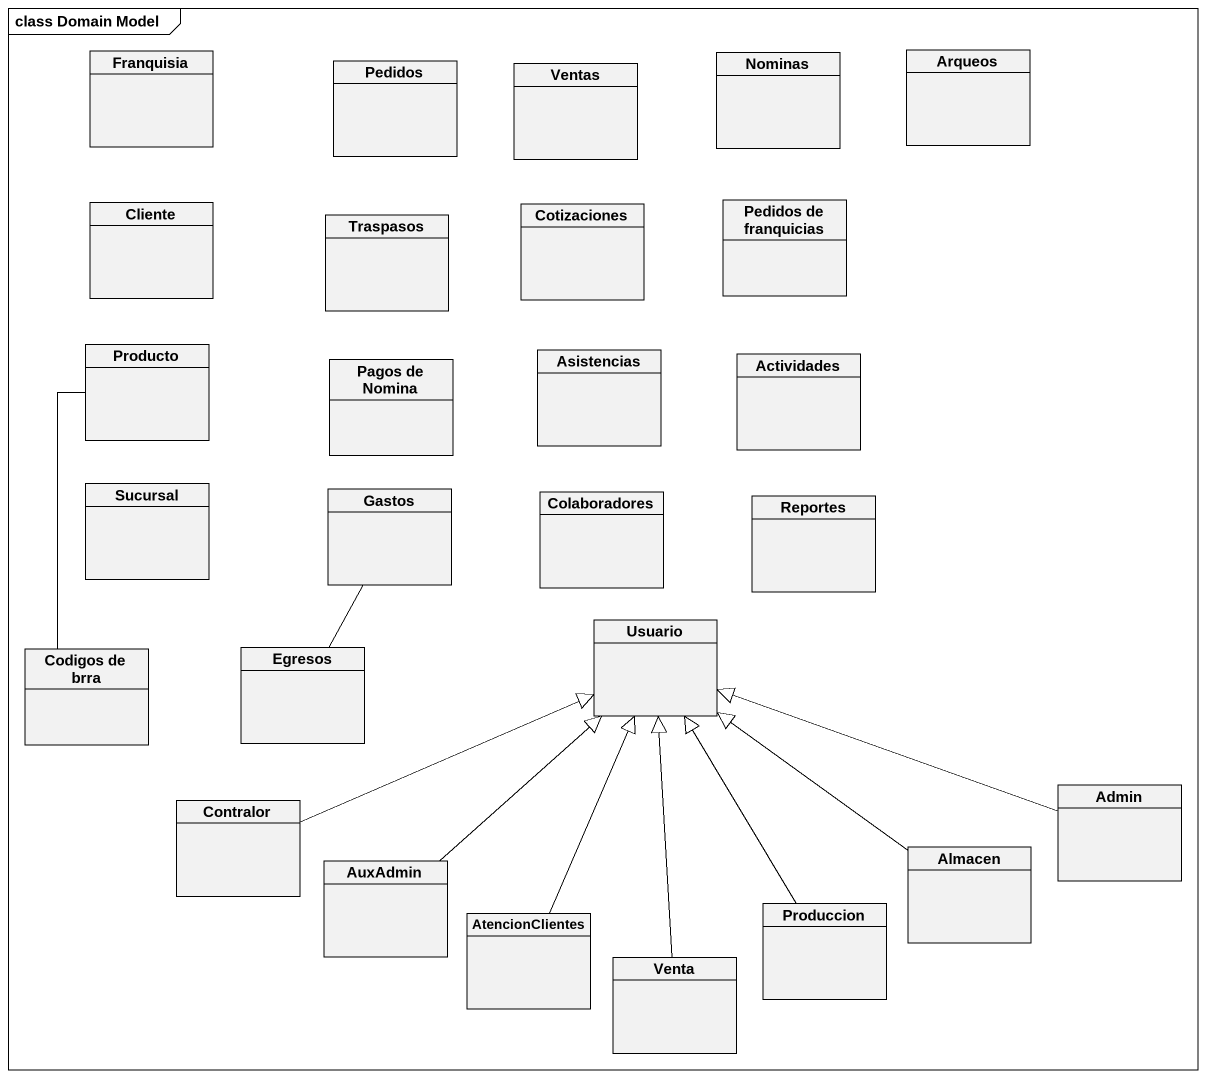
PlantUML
@startuml
mainframe class Domain Model
hide circle
hide empty members
class Franquisia
class Pedidos
class Ventas
class Nominas
class Arqueos
class Cliente
class Traspasos
class Cotizaciones
class "Pedidos de franquicias" as Pedidos_de_franquicias
class Producto
class "Pagos de Nomina" as Pagos_de_Nomina
class Asistencias
class Actividades
class Sucursal
class Gastos
class Colaboradores
class Reportes
class "Codigos de brra" as Codigos_de_brra
class Egresos
class Usuario
class Contralor
class Admin
class AuxAdmin
class Almacen
class AtencionClientes
class Venta
class Produccion
Codigos_de_brra -up- Producto
Egresos -up- Gastos
Contralor -right-|> Usuario
Admin -left-|> Usuario
AuxAdmin -up-|> Usuario
Almacen -up-|> Usuario
AtencionClientes -up-|> Usuario
Venta -up-|> Usuario
Produccion -up-|> Usuario
@enduml
